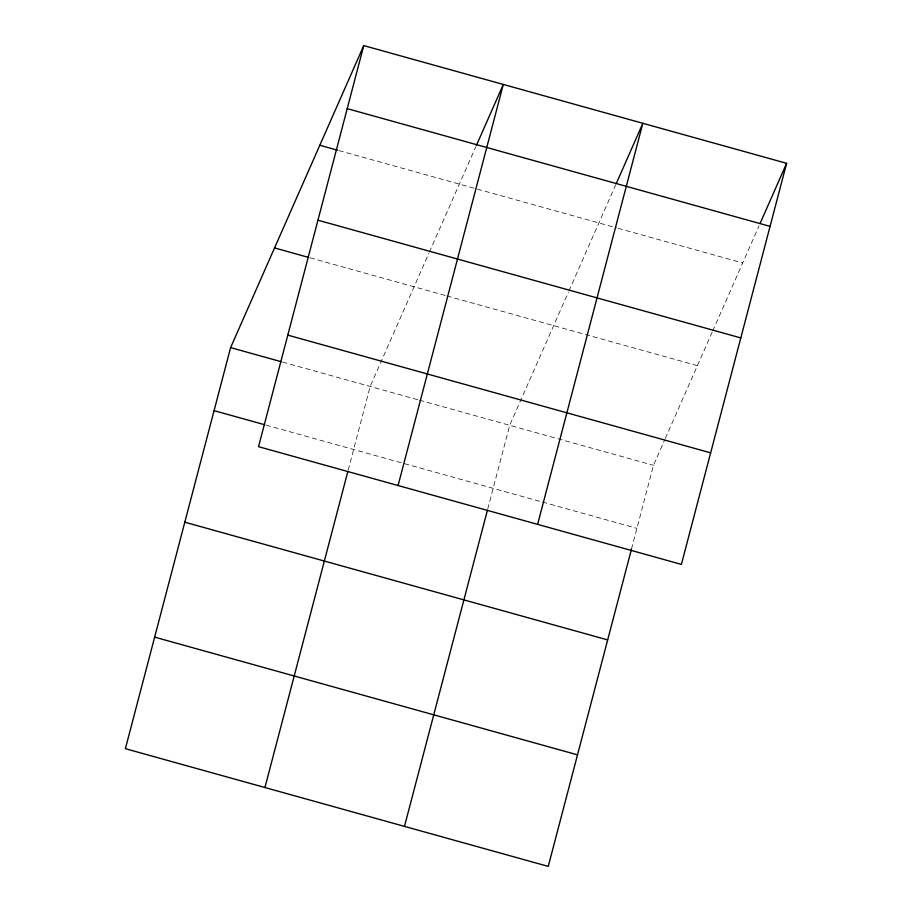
<?xml version="1.0" encoding="UTF-8"?>
<svg xmlns="http://www.w3.org/2000/svg" width="912" height="912" viewBox="0 0 912 912"><rect width="100%" height="100%" fill="white"/><g stroke="black" fill="none" stroke-linecap="round" stroke-linejoin="round"><path stroke-width="0.68" stroke-dasharray="4.56 3.42" d="M348.202 470.159L370.158 386.449L428.8 253.422M487.738 508.999L509.694 425.3L568.347 292.262M631.514 549.024L653.471 465.325L664.734 439.766M429.37 252.134L475.688 147.06M568.917 290.985L615.794 184.623M665.304 438.49L712.112 332.287M712.682 331.01L759.012 225.925M338.968 150.594L616.706 227.909M618.074 228.296L742.676 262.975M310.114 257.845L445.558 295.556M446.926 295.933L697.406 365.666M282.595 362.075L418.038 399.787M419.406 400.163L653.471 465.325M266.065 425.129L541.078 501.691M542.458 502.067L636.929 528.367"/><path stroke-width="1.37" d="M363.751 45.6L258.529 446.675L681.389 564.391L786.611 163.316L363.751 45.6L230.611 347.609L125.389 748.684L548.249 866.4L631.514 549.024M264.936 787.523L347.837 471.538M398.077 485.526L503.287 84.451L476.258 145.783M404.483 826.375L487.384 510.378M537.613 524.366L642.835 123.291L616.364 183.346M760.129 223.372L786.611 163.316M347.21 108.642L770.07 226.37M319.816 145.259L337.6 150.218M317.946 220.191L740.806 337.919M274.546 247.939L308.746 257.469M287.793 335.126L710.653 452.842M230.611 347.609L281.227 361.699M214.069 410.651L264.697 424.741M184.805 522.2L607.666 639.916M154.652 637.135L577.513 754.851"/></g></svg>
